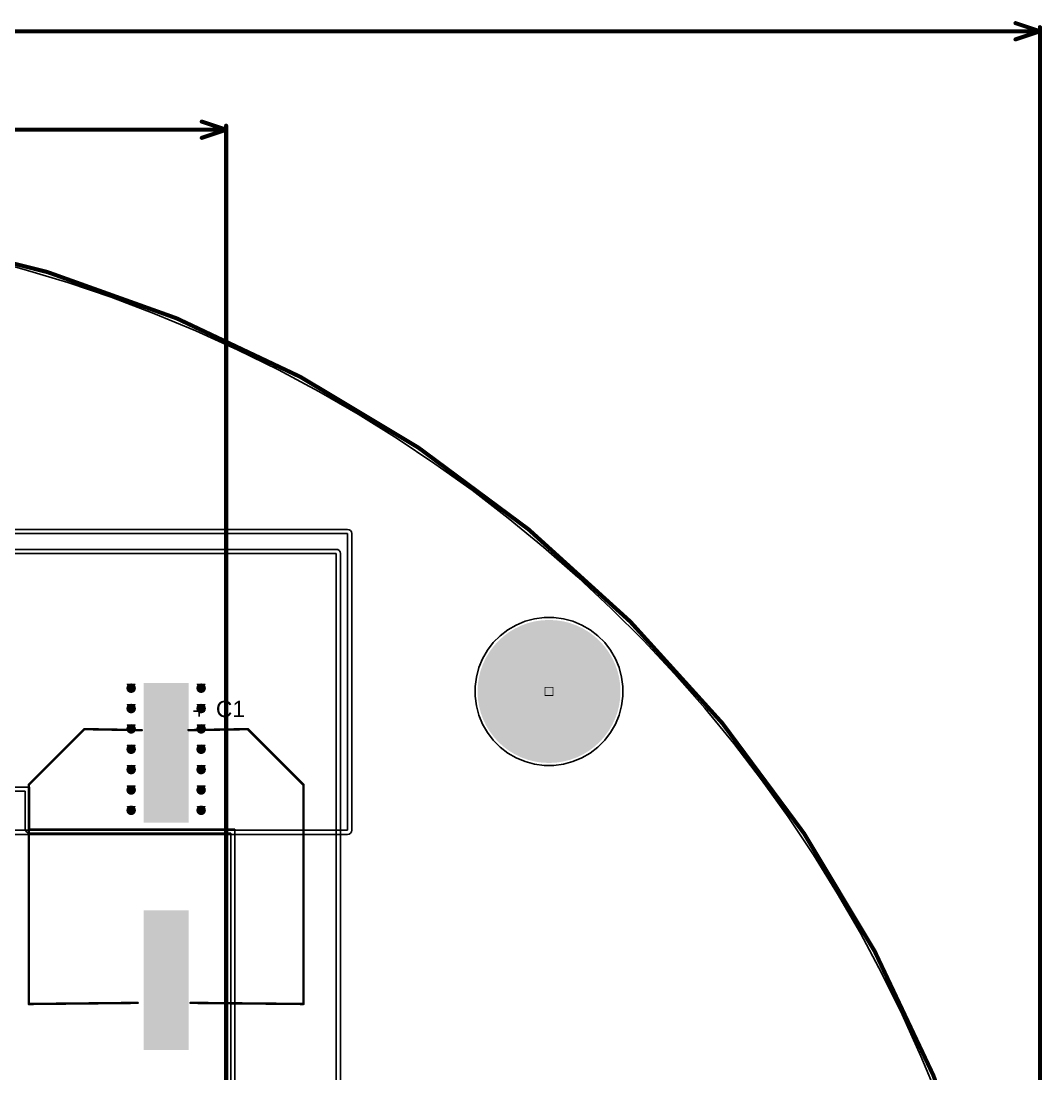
# Model space of a CAD drawing. Header units: inches. Extents: x -89 to 427, y -87 to 99.
# Drawn here: x 23.7 to 87.4, y 33.5 to 99.2 of the extents above; entities that cross this region are included whole.
import ezdxf

# ---------------------------------------------------------------- set-up
doc = ezdxf.new("R2010")
doc.units = ezdxf.units.IN
for name, color, linetype in [('Board_Outline', 56, 'Continuous'), ('Bottom Layer', 5, 'Continuous'), ('Bottom Solder', 6, 'Continuous'), ('Dimension', 6, 'Continuous'), ('Drill Drawing', 1, 'Continuous'), ('Multi-Layer', 9, 'Continuous'), ('Pad Holes', 156, 'Continuous'), ('Top Layer', 1, 'Continuous'), ('Top Overlay', 2, 'Continuous'), ('Top Paste', 8, 'Continuous'), ('Top Solder', 216, 'Continuous'), ('Via Holes', 16, 'Continuous')]:
    doc.layers.add(name, color=color, linetype=linetype)
doc.styles.add('Arial', font='', dxfattribs={"height": 0.2})
doc.styles.get('Arial').set_extended_font_data('Arial')

msp = doc.modelspace()

# ---------------------------------------------------------------- hatches: boundary and pattern name
at = {"layer": 'Bottom Layer'}
h = msp.add_hatch(color=5, dxfattribs=at)
edge = h.paths.add_edge_path()
edge.add_arc((56.667, 57.379), 4.36, 0, 360)
h = msp.add_hatch(color=5, dxfattribs=at)
edge = h.paths.add_edge_path()
edge.add_arc((30.582, 57.582), 0.3, 0, 360)
h = msp.add_hatch(color=5, dxfattribs=at)
edge = h.paths.add_edge_path()
edge.add_arc((34.95, 57.582), 0.3, 0, 360)
h = msp.add_hatch(color=5, dxfattribs=at)
edge = h.paths.add_edge_path()
edge.add_arc((30.582, 56.312), 0.3, 0, 360)
h = msp.add_hatch(color=5, dxfattribs=at)
edge = h.paths.add_edge_path()
edge.add_arc((34.95, 56.312), 0.3, 0, 360)
h = msp.add_hatch(color=5, dxfattribs=at)
edge = h.paths.add_edge_path()
edge.add_arc((30.582, 55.042), 0.3, 0, 360)
h = msp.add_hatch(color=5, dxfattribs=at)
edge = h.paths.add_edge_path()
edge.add_arc((34.95, 55.042), 0.3, 0, 360)
h = msp.add_hatch(color=5, dxfattribs=at)
edge = h.paths.add_edge_path()
edge.add_arc((30.582, 53.772), 0.3, 0, 360)
h = msp.add_hatch(color=5, dxfattribs=at)
edge = h.paths.add_edge_path()
edge.add_arc((34.95, 53.772), 0.3, 0, 360)
h = msp.add_hatch(color=5, dxfattribs=at)
edge = h.paths.add_edge_path()
edge.add_arc((30.582, 52.502), 0.3, 0, 360)
h = msp.add_hatch(color=5, dxfattribs=at)
edge = h.paths.add_edge_path()
edge.add_arc((34.95, 52.502), 0.3, 0, 360)
h = msp.add_hatch(color=5, dxfattribs=at)
edge = h.paths.add_edge_path()
edge.add_arc((30.582, 51.232), 0.3, 0, 360)
h = msp.add_hatch(color=5, dxfattribs=at)
edge = h.paths.add_edge_path()
edge.add_arc((34.95, 51.232), 0.3, 0, 360)
h = msp.add_hatch(color=5, dxfattribs=at)
edge = h.paths.add_edge_path()
edge.add_arc((30.582, 49.962), 0.3, 0, 360)
h = msp.add_hatch(color=5, dxfattribs=at)
edge = h.paths.add_edge_path()
edge.add_arc((34.95, 49.962), 0.3, 0, 360)
at = {"layer": 'Bottom Solder'}
h = msp.add_hatch(color=6, dxfattribs=at)
edge = h.paths.add_edge_path()
edge.add_arc((56.667, 57.379), 4.462, 0, 360)
at = {"layer": 'Multi-Layer'}
h = msp.add_hatch(color=9, dxfattribs=at)
edge = h.paths.add_edge_path()
edge.add_arc((56.667, 57.379), 4.36, 0, 360)
at = {"layer": 'Pad Holes'}
h = msp.add_hatch(color=7, dxfattribs=at)
edge = h.paths.add_edge_path()
edge.add_arc((56.667, 57.379), 2.5, 0, 360)
at = {"layer": 'Top Layer'}
h = msp.add_hatch(color=1, dxfattribs=at)
edge = h.paths.add_edge_path()
edge.add_arc((56.667, 57.379), 4.36, 0, 360)
h = msp.add_hatch(color=1, dxfattribs=at)
edge = h.paths.add_edge_path()
edge.add_arc((30.582, 57.582), 0.3, 0, 360)
h = msp.add_hatch(color=1, dxfattribs=at)
edge = h.paths.add_edge_path()
edge.add_arc((34.95, 57.582), 0.3, 0, 360)
for points in [[(34.066, 57.8), (34.066, 49.3), (31.466, 49.3), (31.466, 57.8)], [(34.066, 43.613), (34.066, 35.113), (31.466, 35.113), (31.466, 43.613)]]:
    msp.add_hatch(color=1, dxfattribs=at).paths.add_polyline_path(points)
h = msp.add_hatch(color=1, dxfattribs=at)
edge = h.paths.add_edge_path()
edge.add_arc((30.582, 56.312), 0.3, 0, 360)
h = msp.add_hatch(color=1, dxfattribs=at)
edge = h.paths.add_edge_path()
edge.add_arc((34.95, 56.312), 0.3, 0, 360)
h = msp.add_hatch(color=1, dxfattribs=at)
edge = h.paths.add_edge_path()
edge.add_arc((30.582, 55.042), 0.3, 0, 360)
h = msp.add_hatch(color=1, dxfattribs=at)
edge = h.paths.add_edge_path()
edge.add_arc((34.95, 55.042), 0.3, 0, 360)
h = msp.add_hatch(color=1, dxfattribs=at)
edge = h.paths.add_edge_path()
edge.add_arc((30.582, 53.772), 0.3, 0, 360)
h = msp.add_hatch(color=1, dxfattribs=at)
edge = h.paths.add_edge_path()
edge.add_arc((34.95, 53.772), 0.3, 0, 360)
h = msp.add_hatch(color=1, dxfattribs=at)
edge = h.paths.add_edge_path()
edge.add_arc((30.582, 52.502), 0.3, 0, 360)
h = msp.add_hatch(color=1, dxfattribs=at)
edge = h.paths.add_edge_path()
edge.add_arc((34.95, 52.502), 0.3, 0, 360)
h = msp.add_hatch(color=1, dxfattribs=at)
edge = h.paths.add_edge_path()
edge.add_arc((30.582, 51.232), 0.3, 0, 360)
h = msp.add_hatch(color=1, dxfattribs=at)
edge = h.paths.add_edge_path()
edge.add_arc((34.95, 51.232), 0.3, 0, 360)
h = msp.add_hatch(color=1, dxfattribs=at)
edge = h.paths.add_edge_path()
edge.add_arc((30.582, 49.962), 0.3, 0, 360)
h = msp.add_hatch(color=1, dxfattribs=at)
edge = h.paths.add_edge_path()
edge.add_arc((34.95, 49.962), 0.3, 0, 360)
at = {"layer": 'Top Paste'}
for points in [[(34.066, 57.8), (34.066, 49.3), (31.466, 49.3), (31.466, 57.8)], [(34.066, 43.613), (34.066, 35.113), (31.466, 35.113), (31.466, 43.613)]]:
    msp.add_hatch(color=8, dxfattribs=at).paths.add_polyline_path(points)
at = {"layer": 'Top Solder'}
h = msp.add_hatch(color=216, dxfattribs=at)
edge = h.paths.add_edge_path()
edge.add_arc((56.667, 57.379), 4.462, 0, 360)
for points in [[(34.168, 57.902), (34.168, 49.198), (31.364, 49.198), (31.364, 57.902)], [(34.168, 43.715), (34.168, 35.012), (31.364, 35.012), (31.364, 43.715)]]:
    msp.add_hatch(color=216, dxfattribs=at).paths.add_polyline_path(points)
at = {"layer": 'Via Holes'}
h = msp.add_hatch(color=7, dxfattribs=at)
edge = h.paths.add_edge_path()
edge.add_arc((30.582, 57.582), 0.15, 0, 360)
h = msp.add_hatch(color=7, dxfattribs=at)
edge = h.paths.add_edge_path()
edge.add_arc((34.95, 57.582), 0.15, 0, 360)
h = msp.add_hatch(color=7, dxfattribs=at)
edge = h.paths.add_edge_path()
edge.add_arc((30.582, 56.312), 0.15, 0, 360)
h = msp.add_hatch(color=7, dxfattribs=at)
edge = h.paths.add_edge_path()
edge.add_arc((34.95, 56.312), 0.15, 0, 360)
h = msp.add_hatch(color=7, dxfattribs=at)
edge = h.paths.add_edge_path()
edge.add_arc((30.582, 55.042), 0.15, 0, 360)
h = msp.add_hatch(color=7, dxfattribs=at)
edge = h.paths.add_edge_path()
edge.add_arc((34.95, 55.042), 0.15, 0, 360)
h = msp.add_hatch(color=7, dxfattribs=at)
edge = h.paths.add_edge_path()
edge.add_arc((30.582, 53.772), 0.15, 0, 360)
h = msp.add_hatch(color=7, dxfattribs=at)
edge = h.paths.add_edge_path()
edge.add_arc((34.95, 53.772), 0.15, 0, 360)
h = msp.add_hatch(color=7, dxfattribs=at)
edge = h.paths.add_edge_path()
edge.add_arc((30.582, 52.502), 0.15, 0, 360)
h = msp.add_hatch(color=7, dxfattribs=at)
edge = h.paths.add_edge_path()
edge.add_arc((34.95, 52.502), 0.15, 0, 360)
h = msp.add_hatch(color=7, dxfattribs=at)
edge = h.paths.add_edge_path()
edge.add_arc((30.582, 51.232), 0.15, 0, 360)
h = msp.add_hatch(color=7, dxfattribs=at)
edge = h.paths.add_edge_path()
edge.add_arc((34.95, 51.232), 0.15, 0, 360)
h = msp.add_hatch(color=7, dxfattribs=at)
edge = h.paths.add_edge_path()
edge.add_arc((30.582, 49.962), 0.15, 0, 360)
h = msp.add_hatch(color=7, dxfattribs=at)
edge = h.paths.add_edge_path()
edge.add_arc((34.95, 49.962), 0.15, 0, 360)

# ---------------------------------------------------------------- linework, layer by layer
at = {"layer": 'Board_Outline'}
for points in [[(87.312, 0, 0.254, 0.254, 1), (-87.312, 0, 0.254, 0.254, 1)], [(36.513, 0, 0.254, 0.254, 1), (-36.513, 0, 0.254, 0.254, 1)]]:
    msp.add_lwpolyline(points, format="xyseb", close=True, dxfattribs=at)
at = {"layer": 'Bottom Layer'}
for p, q in [((21.155, 84.456), (23.907, 83.719)), ((23.907, 83.719), (26.634, 82.892)), ((26.634, 82.892), (29.331, 81.976)), ((29.331, 81.976), (31.998, 80.972)), ((31.998, 80.972), (34.63, 79.882)), ((34.63, 79.882), (37.225, 78.706)), ((37.225, 78.706), (39.78, 77.446)), ((39.78, 77.446), (42.293, 76.103)), ((42.293, 76.103), (44.76, 74.678)), ((44.76, 74.678), (47.18, 73.174)), ((47.18, 73.174), (49.549, 71.591)), ((49.549, 71.591), (51.865, 69.931)), ((51.865, 69.931), (54.125, 68.197)), ((54.125, 68.197), (56.327, 66.39)), ((44.094, 67.493), (-41.377, 67.493)), ((-41.377, 67.234), (44.094, 67.234)), ((44.194, 67.473), (44.094, 67.493)), ((44.094, 67.234), (44.094, 48.717)), ((44.278, 67.417), (44.194, 67.473)), ((44.334, 67.333), (44.278, 67.417)), ((44.353, 67.234), (44.334, 67.333)), ((44.353, 48.717), (44.353, 67.234)), ((56.327, 66.39), (58.469, 64.511)), ((58.469, 64.511), (60.549, 62.563)), ((60.549, 62.563), (62.563, 60.549)), ((55.765, 61.914), (55.181, 61.757)), ((56.365, 61.993), (55.765, 61.914)), ((56.97, 61.993), (56.365, 61.993)), ((57.569, 61.914), (56.97, 61.993)), ((58.154, 61.757), (57.569, 61.914)), ((54.098, 61.223), (53.619, 60.855)), ((54.622, 61.526), (54.098, 61.223)), ((55.181, 61.757), (54.622, 61.526)), ((58.712, 61.526), (58.154, 61.757)), ((59.236, 61.223), (58.712, 61.526)), ((59.716, 60.855), (59.236, 61.223)), ((53.619, 60.855), (53.191, 60.427)), ((60.144, 60.427), (59.716, 60.855)), ((62.563, 60.549), (64.511, 58.469)), ((52.823, 59.948), (52.52, 59.424)), ((53.191, 60.427), (52.823, 59.948)), ((60.512, 59.948), (60.144, 60.427)), ((60.814, 59.424), (60.512, 59.948)), ((52.52, 59.424), (52.289, 58.865)), ((61.046, 58.865), (60.814, 59.424)), ((52.289, 58.865), (52.132, 58.281)), ((61.202, 58.281), (61.046, 58.865)), ((52.132, 58.281), (52.053, 57.681)), ((61.281, 57.681), (61.202, 58.281)), ((64.511, 58.469), (66.39, 56.327)), ((52.053, 57.681), (52.053, 57.076)), ((61.281, 57.076), (61.281, 57.681)), ((52.053, 57.076), (52.132, 56.477)), ((61.202, 56.477), (61.281, 57.076)), ((52.132, 56.477), (52.289, 55.892)), ((52.289, 55.892), (52.52, 55.334)), ((60.814, 55.334), (61.046, 55.892)), ((61.046, 55.892), (61.202, 56.477)), ((66.39, 56.327), (68.197, 54.125)), ((52.52, 55.334), (52.823, 54.81)), ((60.512, 54.81), (60.814, 55.334)), ((52.823, 54.81), (53.191, 54.33)), ((60.144, 54.33), (60.512, 54.81)), ((53.191, 54.33), (53.619, 53.902)), ((53.619, 53.902), (54.098, 53.534)), ((59.236, 53.534), (59.716, 53.902)), ((59.716, 53.902), (60.144, 54.33)), ((68.197, 54.125), (69.931, 51.865)), ((54.098, 53.534), (54.622, 53.232)), ((54.622, 53.232), (55.181, 53)), ((58.154, 53), (58.712, 53.232)), ((58.712, 53.232), (59.236, 53.534)), ((55.181, 53), (55.765, 52.844)), ((55.765, 52.844), (56.365, 52.765)), ((56.365, 52.765), (56.97, 52.765)), ((56.97, 52.765), (57.569, 52.844)), ((57.569, 52.844), (58.154, 53)), ((69.931, 51.865), (71.591, 49.549)), ((71.591, 49.549), (73.174, 47.18)), ((44.094, 48.717), (6.299, 48.717)), ((44.278, 48.534), (44.334, 48.618)), ((44.334, 48.618), (44.353, 48.717)), ((6.299, 48.458), (44.094, 48.458)), ((44.094, 48.458), (44.194, 48.478)), ((44.194, 48.478), (44.278, 48.534)), ((73.174, 47.18), (74.678, 44.76)), ((74.678, 44.76), (76.103, 42.293)), ((76.103, 42.293), (77.446, 39.78)), ((77.446, 39.78), (78.706, 37.225)), ((78.706, 37.225), (79.882, 34.63)), ((79.882, 34.63), (80.972, 31.998))]:
    msp.add_line(p, q, dxfattribs=at)
at = {"layer": 'Dimension'}
for points in [[(85.725, 99.085, 0.127, 0.127, 1), (85.852, 99.085, 0.127, 0.127, 1)], [(87.249, 98.831, 0.127, 0.127, 1), (87.376, 98.831, 0.127, 0.127, 1)], [(87.249, 98.577, 0.127, 0.127, 1), (87.376, 98.577, 0.127, 0.127, 1)], [(87.249, 98.577, 0.127, 0.127, 1), (87.376, 98.577, 0.127, 0.127, 1)], [(87.249, 98.577, 0.127, 0.127, 1), (87.376, 98.577, 0.127, 0.127, 1)], [(85.725, 98.069, 0.127, 0.127, 1), (85.852, 98.069, 0.127, 0.127, 1)], [(34.925, 92.939, 0.127, 0.127, 1), (35.052, 92.939, 0.127, 0.127, 1)], [(36.449, 92.685, 0.127, 0.127, 1), (36.576, 92.685, 0.127, 0.127, 1)], [(34.925, 91.923, 0.127, 0.127, 1), (35.052, 91.923, 0.127, 0.127, 1)], [(36.449, 92.431, 0.127, 0.127, 1), (36.576, 92.431, 0.127, 0.127, 1)], [(36.449, 92.431, 0.127, 0.127, 1), (36.576, 92.431, 0.127, 0.127, 1)], [(36.449, 92.431, 0.127, 0.127, 1), (36.576, 92.431, 0.127, 0.127, 1)]]:
    msp.add_lwpolyline(points, format="xyseb", close=True, dxfattribs=at)
for points in [[(85.788, 99.085, 0.254, 0.254, 0), (87.312, 98.577, 0.254, 0.254, 0)], [(6.729, 98.577, 0.254, 0.254, 0), (87.312, 98.577, 0.254, 0.254, 0)], [(85.788, 98.069, 0.254, 0.254, 0), (87.312, 98.577, 0.254, 0.254, 0)], [(87.312, 0.381, 0.254, 0.254, 0), (87.312, 98.831, 0.254, 0.254, 0)], [(34.988, 92.939, 0.254, 0.254, 0), (36.513, 92.431, 0.254, 0.254, 0)], [(36.513, 0.381, 0.254, 0.254, 0), (36.513, 92.685, 0.254, 0.254, 0)], [(6.729, 92.431, 0.254, 0.254, 0), (36.513, 92.431, 0.254, 0.254, 0)], [(34.988, 91.923, 0.254, 0.254, 0), (36.513, 92.431, 0.254, 0.254, 0)]]:
    msp.add_lwpolyline(points, format="xyseb", dxfattribs=at)
at = {"layer": 'Drill Drawing'}
for points in [[(30.328, 57.836, 0.0508, 0.0508, 0), (30.836, 57.836, 0.0508, 0.0508, 0)], [(30.328, 57.836, 0.0508, 0.0508, 0), (30.582, 57.328, 0.0508, 0.0508, 0)], [(30.582, 57.328, 0.0508, 0.0508, 0), (30.836, 57.836, 0.0508, 0.0508, 0)], [(34.696, 57.836, 0.0508, 0.0508, 0), (35.204, 57.836, 0.0508, 0.0508, 0)], [(34.696, 57.836, 0.0508, 0.0508, 0), (34.95, 57.328, 0.0508, 0.0508, 0)], [(34.95, 57.328, 0.0508, 0.0508, 0), (35.204, 57.836, 0.0508, 0.0508, 0)], [(56.413, 57.633, 0.0508, 0.0508, 0), (56.921, 57.633, 0.0508, 0.0508, 0)], [(56.413, 57.125, 0.0508, 0.0508, 0), (56.413, 57.633, 0.0508, 0.0508, 0)], [(56.921, 57.125, 0.0508, 0.0508, 0), (56.921, 57.633, 0.0508, 0.0508, 0)], [(30.328, 56.566, 0.0508, 0.0508, 0), (30.836, 56.566, 0.0508, 0.0508, 0)], [(30.328, 56.566, 0.0508, 0.0508, 0), (30.582, 56.058, 0.0508, 0.0508, 0)], [(30.582, 56.058, 0.0508, 0.0508, 0), (30.836, 56.566, 0.0508, 0.0508, 0)], [(34.696, 56.566, 0.0508, 0.0508, 0), (35.204, 56.566, 0.0508, 0.0508, 0)], [(34.696, 56.566, 0.0508, 0.0508, 0), (34.95, 56.058, 0.0508, 0.0508, 0)], [(34.95, 56.058, 0.0508, 0.0508, 0), (35.204, 56.566, 0.0508, 0.0508, 0)], [(56.413, 57.125, 0.0508, 0.0508, 0), (56.921, 57.125, 0.0508, 0.0508, 0)], [(30.328, 55.296, 0.0508, 0.0508, 0), (30.836, 55.296, 0.0508, 0.0508, 0)], [(30.328, 55.296, 0.0508, 0.0508, 0), (30.582, 54.788, 0.0508, 0.0508, 0)], [(30.582, 54.788, 0.0508, 0.0508, 0), (30.836, 55.296, 0.0508, 0.0508, 0)], [(34.696, 55.296, 0.0508, 0.0508, 0), (35.204, 55.296, 0.0508, 0.0508, 0)], [(34.696, 55.296, 0.0508, 0.0508, 0), (34.95, 54.788, 0.0508, 0.0508, 0)], [(34.95, 54.788, 0.0508, 0.0508, 0), (35.204, 55.296, 0.0508, 0.0508, 0)], [(30.328, 54.026, 0.0508, 0.0508, 0), (30.836, 54.026, 0.0508, 0.0508, 0)], [(30.328, 54.026, 0.0508, 0.0508, 0), (30.582, 53.518, 0.0508, 0.0508, 0)], [(30.582, 53.518, 0.0508, 0.0508, 0), (30.836, 54.026, 0.0508, 0.0508, 0)], [(34.696, 54.026, 0.0508, 0.0508, 0), (35.204, 54.026, 0.0508, 0.0508, 0)], [(34.696, 54.026, 0.0508, 0.0508, 0), (34.95, 53.518, 0.0508, 0.0508, 0)], [(34.95, 53.518, 0.0508, 0.0508, 0), (35.204, 54.026, 0.0508, 0.0508, 0)], [(30.328, 52.756, 0.0508, 0.0508, 0), (30.836, 52.756, 0.0508, 0.0508, 0)], [(30.328, 52.756, 0.0508, 0.0508, 0), (30.582, 52.248, 0.0508, 0.0508, 0)], [(30.582, 52.248, 0.0508, 0.0508, 0), (30.836, 52.756, 0.0508, 0.0508, 0)], [(34.696, 52.756, 0.0508, 0.0508, 0), (35.204, 52.756, 0.0508, 0.0508, 0)], [(34.696, 52.756, 0.0508, 0.0508, 0), (34.95, 52.248, 0.0508, 0.0508, 0)], [(34.95, 52.248, 0.0508, 0.0508, 0), (35.204, 52.756, 0.0508, 0.0508, 0)], [(30.328, 51.486, 0.0508, 0.0508, 0), (30.836, 51.486, 0.0508, 0.0508, 0)], [(30.328, 51.486, 0.0508, 0.0508, 0), (30.582, 50.978, 0.0508, 0.0508, 0)], [(30.582, 50.978, 0.0508, 0.0508, 0), (30.836, 51.486, 0.0508, 0.0508, 0)], [(34.696, 51.486, 0.0508, 0.0508, 0), (35.204, 51.486, 0.0508, 0.0508, 0)], [(34.696, 51.486, 0.0508, 0.0508, 0), (34.95, 50.978, 0.0508, 0.0508, 0)], [(34.95, 50.978, 0.0508, 0.0508, 0), (35.204, 51.486, 0.0508, 0.0508, 0)], [(30.328, 50.216, 0.0508, 0.0508, 0), (30.836, 50.216, 0.0508, 0.0508, 0)], [(30.328, 50.216, 0.0508, 0.0508, 0), (30.582, 49.708, 0.0508, 0.0508, 0)], [(30.582, 49.708, 0.0508, 0.0508, 0), (30.836, 50.216, 0.0508, 0.0508, 0)], [(34.696, 50.216, 0.0508, 0.0508, 0), (35.204, 50.216, 0.0508, 0.0508, 0)], [(34.696, 50.216, 0.0508, 0.0508, 0), (34.95, 49.708, 0.0508, 0.0508, 0)], [(34.95, 49.708, 0.0508, 0.0508, 0), (35.204, 50.216, 0.0508, 0.0508, 0)]]:
    msp.add_lwpolyline(points, format="xyseb", dxfattribs=at)
for points in [[(30.315, 57.836, 0.0254, 0.0254, 1), (30.34, 57.836, 0.0254, 0.0254, 1)], [(30.315, 57.836, 0.0254, 0.0254, 1), (30.34, 57.836, 0.0254, 0.0254, 1)], [(30.823, 57.836, 0.0254, 0.0254, 1), (30.848, 57.836, 0.0254, 0.0254, 1)], [(30.823, 57.836, 0.0254, 0.0254, 1), (30.848, 57.836, 0.0254, 0.0254, 1)], [(34.684, 57.836, 0.0254, 0.0254, 1), (34.709, 57.836, 0.0254, 0.0254, 1)], [(34.684, 57.836, 0.0254, 0.0254, 1), (34.709, 57.836, 0.0254, 0.0254, 1)], [(35.192, 57.836, 0.0254, 0.0254, 1), (35.217, 57.836, 0.0254, 0.0254, 1)], [(35.192, 57.836, 0.0254, 0.0254, 1), (35.217, 57.836, 0.0254, 0.0254, 1)], [(30.569, 57.328, 0.0254, 0.0254, 1), (30.594, 57.328, 0.0254, 0.0254, 1)], [(30.569, 57.328, 0.0254, 0.0254, 1), (30.594, 57.328, 0.0254, 0.0254, 1)], [(34.938, 57.328, 0.0254, 0.0254, 1), (34.963, 57.328, 0.0254, 0.0254, 1)], [(34.938, 57.328, 0.0254, 0.0254, 1), (34.963, 57.328, 0.0254, 0.0254, 1)], [(56.401, 57.633, 0.0254, 0.0254, 1), (56.426, 57.633, 0.0254, 0.0254, 1)], [(56.401, 57.633, 0.0254, 0.0254, 1), (56.426, 57.633, 0.0254, 0.0254, 1)], [(56.909, 57.633, 0.0254, 0.0254, 1), (56.934, 57.633, 0.0254, 0.0254, 1)], [(56.909, 57.633, 0.0254, 0.0254, 1), (56.934, 57.633, 0.0254, 0.0254, 1)], [(30.315, 56.566, 0.0254, 0.0254, 1), (30.34, 56.566, 0.0254, 0.0254, 1)], [(30.315, 56.566, 0.0254, 0.0254, 1), (30.34, 56.566, 0.0254, 0.0254, 1)], [(30.823, 56.566, 0.0254, 0.0254, 1), (30.848, 56.566, 0.0254, 0.0254, 1)], [(30.823, 56.566, 0.0254, 0.0254, 1), (30.848, 56.566, 0.0254, 0.0254, 1)], [(34.684, 56.566, 0.0254, 0.0254, 1), (34.709, 56.566, 0.0254, 0.0254, 1)], [(34.684, 56.566, 0.0254, 0.0254, 1), (34.709, 56.566, 0.0254, 0.0254, 1)], [(35.192, 56.566, 0.0254, 0.0254, 1), (35.217, 56.566, 0.0254, 0.0254, 1)], [(35.192, 56.566, 0.0254, 0.0254, 1), (35.217, 56.566, 0.0254, 0.0254, 1)], [(56.401, 57.125, 0.0254, 0.0254, 1), (56.426, 57.125, 0.0254, 0.0254, 1)], [(56.401, 57.125, 0.0254, 0.0254, 1), (56.426, 57.125, 0.0254, 0.0254, 1)], [(56.909, 57.125, 0.0254, 0.0254, 1), (56.934, 57.125, 0.0254, 0.0254, 1)], [(56.909, 57.125, 0.0254, 0.0254, 1), (56.934, 57.125, 0.0254, 0.0254, 1)], [(30.569, 56.058, 0.0254, 0.0254, 1), (30.594, 56.058, 0.0254, 0.0254, 1)], [(30.569, 56.058, 0.0254, 0.0254, 1), (30.594, 56.058, 0.0254, 0.0254, 1)], [(34.938, 56.058, 0.0254, 0.0254, 1), (34.963, 56.058, 0.0254, 0.0254, 1)], [(34.938, 56.058, 0.0254, 0.0254, 1), (34.963, 56.058, 0.0254, 0.0254, 1)], [(30.315, 55.296, 0.0254, 0.0254, 1), (30.34, 55.296, 0.0254, 0.0254, 1)], [(30.315, 55.296, 0.0254, 0.0254, 1), (30.34, 55.296, 0.0254, 0.0254, 1)], [(30.823, 55.296, 0.0254, 0.0254, 1), (30.848, 55.296, 0.0254, 0.0254, 1)], [(30.823, 55.296, 0.0254, 0.0254, 1), (30.848, 55.296, 0.0254, 0.0254, 1)], [(34.684, 55.296, 0.0254, 0.0254, 1), (34.709, 55.296, 0.0254, 0.0254, 1)], [(34.684, 55.296, 0.0254, 0.0254, 1), (34.709, 55.296, 0.0254, 0.0254, 1)], [(35.192, 55.296, 0.0254, 0.0254, 1), (35.217, 55.296, 0.0254, 0.0254, 1)], [(35.192, 55.296, 0.0254, 0.0254, 1), (35.217, 55.296, 0.0254, 0.0254, 1)], [(30.569, 54.788, 0.0254, 0.0254, 1), (30.594, 54.788, 0.0254, 0.0254, 1)], [(30.569, 54.788, 0.0254, 0.0254, 1), (30.594, 54.788, 0.0254, 0.0254, 1)], [(34.938, 54.788, 0.0254, 0.0254, 1), (34.963, 54.788, 0.0254, 0.0254, 1)], [(34.938, 54.788, 0.0254, 0.0254, 1), (34.963, 54.788, 0.0254, 0.0254, 1)], [(30.315, 54.026, 0.0254, 0.0254, 1), (30.34, 54.026, 0.0254, 0.0254, 1)], [(30.315, 54.026, 0.0254, 0.0254, 1), (30.34, 54.026, 0.0254, 0.0254, 1)], [(30.823, 54.026, 0.0254, 0.0254, 1), (30.848, 54.026, 0.0254, 0.0254, 1)], [(30.823, 54.026, 0.0254, 0.0254, 1), (30.848, 54.026, 0.0254, 0.0254, 1)], [(34.684, 54.026, 0.0254, 0.0254, 1), (34.709, 54.026, 0.0254, 0.0254, 1)], [(34.684, 54.026, 0.0254, 0.0254, 1), (34.709, 54.026, 0.0254, 0.0254, 1)], [(35.192, 54.026, 0.0254, 0.0254, 1), (35.217, 54.026, 0.0254, 0.0254, 1)], [(35.192, 54.026, 0.0254, 0.0254, 1), (35.217, 54.026, 0.0254, 0.0254, 1)], [(30.569, 53.518, 0.0254, 0.0254, 1), (30.594, 53.518, 0.0254, 0.0254, 1)], [(30.569, 53.518, 0.0254, 0.0254, 1), (30.594, 53.518, 0.0254, 0.0254, 1)], [(34.938, 53.518, 0.0254, 0.0254, 1), (34.963, 53.518, 0.0254, 0.0254, 1)], [(34.938, 53.518, 0.0254, 0.0254, 1), (34.963, 53.518, 0.0254, 0.0254, 1)], [(30.315, 52.756, 0.0254, 0.0254, 1), (30.34, 52.756, 0.0254, 0.0254, 1)], [(30.315, 52.756, 0.0254, 0.0254, 1), (30.34, 52.756, 0.0254, 0.0254, 1)], [(30.823, 52.756, 0.0254, 0.0254, 1), (30.848, 52.756, 0.0254, 0.0254, 1)], [(30.823, 52.756, 0.0254, 0.0254, 1), (30.848, 52.756, 0.0254, 0.0254, 1)], [(34.684, 52.756, 0.0254, 0.0254, 1), (34.709, 52.756, 0.0254, 0.0254, 1)], [(34.684, 52.756, 0.0254, 0.0254, 1), (34.709, 52.756, 0.0254, 0.0254, 1)], [(35.192, 52.756, 0.0254, 0.0254, 1), (35.217, 52.756, 0.0254, 0.0254, 1)], [(35.192, 52.756, 0.0254, 0.0254, 1), (35.217, 52.756, 0.0254, 0.0254, 1)], [(30.569, 52.248, 0.0254, 0.0254, 1), (30.594, 52.248, 0.0254, 0.0254, 1)], [(30.569, 52.248, 0.0254, 0.0254, 1), (30.594, 52.248, 0.0254, 0.0254, 1)], [(34.938, 52.248, 0.0254, 0.0254, 1), (34.963, 52.248, 0.0254, 0.0254, 1)], [(34.938, 52.248, 0.0254, 0.0254, 1), (34.963, 52.248, 0.0254, 0.0254, 1)], [(30.315, 51.486, 0.0254, 0.0254, 1), (30.34, 51.486, 0.0254, 0.0254, 1)], [(30.315, 51.486, 0.0254, 0.0254, 1), (30.34, 51.486, 0.0254, 0.0254, 1)], [(30.823, 51.486, 0.0254, 0.0254, 1), (30.848, 51.486, 0.0254, 0.0254, 1)], [(30.823, 51.486, 0.0254, 0.0254, 1), (30.848, 51.486, 0.0254, 0.0254, 1)], [(34.684, 51.486, 0.0254, 0.0254, 1), (34.709, 51.486, 0.0254, 0.0254, 1)], [(34.684, 51.486, 0.0254, 0.0254, 1), (34.709, 51.486, 0.0254, 0.0254, 1)], [(35.192, 51.486, 0.0254, 0.0254, 1), (35.217, 51.486, 0.0254, 0.0254, 1)], [(35.192, 51.486, 0.0254, 0.0254, 1), (35.217, 51.486, 0.0254, 0.0254, 1)], [(30.569, 50.978, 0.0254, 0.0254, 1), (30.594, 50.978, 0.0254, 0.0254, 1)], [(30.569, 50.978, 0.0254, 0.0254, 1), (30.594, 50.978, 0.0254, 0.0254, 1)], [(34.938, 50.978, 0.0254, 0.0254, 1), (34.963, 50.978, 0.0254, 0.0254, 1)], [(34.938, 50.978, 0.0254, 0.0254, 1), (34.963, 50.978, 0.0254, 0.0254, 1)], [(30.315, 50.216, 0.0254, 0.0254, 1), (30.34, 50.216, 0.0254, 0.0254, 1)], [(30.315, 50.216, 0.0254, 0.0254, 1), (30.34, 50.216, 0.0254, 0.0254, 1)], [(30.823, 50.216, 0.0254, 0.0254, 1), (30.848, 50.216, 0.0254, 0.0254, 1)], [(30.823, 50.216, 0.0254, 0.0254, 1), (30.848, 50.216, 0.0254, 0.0254, 1)], [(34.684, 50.216, 0.0254, 0.0254, 1), (34.709, 50.216, 0.0254, 0.0254, 1)], [(34.684, 50.216, 0.0254, 0.0254, 1), (34.709, 50.216, 0.0254, 0.0254, 1)], [(35.192, 50.216, 0.0254, 0.0254, 1), (35.217, 50.216, 0.0254, 0.0254, 1)], [(35.192, 50.216, 0.0254, 0.0254, 1), (35.217, 50.216, 0.0254, 0.0254, 1)], [(30.569, 49.708, 0.0254, 0.0254, 1), (30.594, 49.708, 0.0254, 0.0254, 1)], [(30.569, 49.708, 0.0254, 0.0254, 1), (30.594, 49.708, 0.0254, 0.0254, 1)], [(34.938, 49.708, 0.0254, 0.0254, 1), (34.963, 49.708, 0.0254, 0.0254, 1)], [(34.938, 49.708, 0.0254, 0.0254, 1), (34.963, 49.708, 0.0254, 0.0254, 1)]]:
    msp.add_lwpolyline(points, format="xyseb", close=True, dxfattribs=at)
at = {"layer": 'Top Layer'}
for p, q in [((21.155, 84.456), (23.907, 83.719)), ((23.907, 83.719), (26.634, 82.892)), ((26.634, 82.892), (29.331, 81.976)), ((29.331, 81.976), (31.998, 80.972)), ((31.998, 80.972), (34.63, 79.882)), ((34.63, 79.882), (37.225, 78.706)), ((37.225, 78.706), (39.78, 77.446)), ((39.78, 77.446), (42.293, 76.103)), ((42.293, 76.103), (44.76, 74.678)), ((44.76, 74.678), (47.18, 73.174)), ((47.18, 73.174), (49.549, 71.591)), ((49.549, 71.591), (51.865, 69.931)), ((51.865, 69.931), (54.125, 68.197)), ((54.125, 68.197), (56.327, 66.39)), ((56.327, 66.39), (58.469, 64.511)), ((43.383, 66.248), (-41.275, 66.248)), ((-41.275, 65.989), (43.383, 65.989)), ((43.482, 66.228), (43.383, 66.248)), ((43.383, 65.989), (43.383, 48.489)), ((43.566, 66.172), (43.482, 66.228)), ((43.622, 66.088), (43.566, 66.172)), ((43.642, 65.989), (43.622, 66.088)), ((43.642, 48.489), (43.642, 65.989)), ((58.469, 64.511), (60.549, 62.563)), ((60.549, 62.563), (62.563, 60.549)), ((55.765, 61.914), (55.181, 61.757)), ((56.365, 61.993), (55.765, 61.914)), ((56.97, 61.993), (56.365, 61.993)), ((57.569, 61.914), (56.97, 61.993)), ((58.154, 61.757), (57.569, 61.914)), ((54.098, 61.223), (53.619, 60.855)), ((54.622, 61.526), (54.098, 61.223)), ((55.181, 61.757), (54.622, 61.526)), ((58.712, 61.526), (58.154, 61.757)), ((59.236, 61.223), (58.712, 61.526)), ((59.716, 60.855), (59.236, 61.223)), ((53.619, 60.855), (53.191, 60.427)), ((60.144, 60.427), (59.716, 60.855)), ((62.563, 60.549), (64.511, 58.469)), ((52.823, 59.948), (52.52, 59.424)), ((53.191, 60.427), (52.823, 59.948)), ((60.512, 59.948), (60.144, 60.427)), ((60.814, 59.424), (60.512, 59.948)), ((52.52, 59.424), (52.289, 58.865)), ((61.046, 58.865), (60.814, 59.424)), ((52.289, 58.865), (52.132, 58.281)), ((61.202, 58.281), (61.046, 58.865)), ((52.132, 58.281), (52.053, 57.681)), ((61.281, 57.681), (61.202, 58.281)), ((64.511, 58.469), (66.39, 56.327)), ((52.053, 57.681), (52.053, 57.076)), ((61.281, 57.076), (61.281, 57.681)), ((52.053, 57.076), (52.132, 56.477)), ((61.202, 56.477), (61.281, 57.076)), ((52.132, 56.477), (52.289, 55.892)), ((52.289, 55.892), (52.52, 55.334)), ((60.814, 55.334), (61.046, 55.892)), ((61.046, 55.892), (61.202, 56.477)), ((66.39, 56.327), (68.197, 54.125)), ((52.52, 55.334), (52.823, 54.81)), ((60.512, 54.81), (60.814, 55.334)), ((52.823, 54.81), (53.191, 54.33)), ((60.144, 54.33), (60.512, 54.81)), ((53.191, 54.33), (53.619, 53.902)), ((53.619, 53.902), (54.098, 53.534)), ((59.236, 53.534), (59.716, 53.902)), ((59.716, 53.902), (60.144, 54.33)), ((68.197, 54.125), (69.931, 51.865)), ((54.098, 53.534), (54.622, 53.232)), ((54.622, 53.232), (55.181, 53)), ((58.154, 53), (58.712, 53.232)), ((58.712, 53.232), (59.236, 53.534)), ((55.181, 53), (55.765, 52.844)), ((55.765, 52.844), (56.365, 52.765)), ((56.365, 52.765), (56.97, 52.765)), ((56.97, 52.765), (57.569, 52.844)), ((57.569, 52.844), (58.154, 53)), ((24.232, 51.41), (3.556, 51.41)), ((24.232, 48.793), (24.232, 51.41)), ((69.931, 51.865), (71.591, 49.549)), ((3.556, 51.151), (23.973, 51.151)), ((23.973, 51.151), (23.973, 48.793)), ((71.591, 49.549), (73.174, 47.18)), ((23.973, 48.793), (23.992, 48.694)), ((23.992, 48.694), (24.048, 48.61)), ((37.059, 48.793), (24.232, 48.793)), ((37.059, -54.966), (37.059, 48.793)), ((24.048, 48.61), (24.132, 48.554)), ((24.132, 48.554), (24.232, 48.534)), ((24.232, 48.534), (36.8, 48.534)), ((36.8, 48.534), (36.8, 2.816)), ((43.383, 48.489), (43.383, -58.852)), ((43.642, -58.852), (43.642, 48.489)), ((73.174, 47.18), (74.678, 44.76)), ((74.678, 44.76), (76.103, 42.293)), ((76.103, 42.293), (77.446, 39.78)), ((77.446, 39.78), (78.706, 37.225)), ((78.706, 37.225), (79.882, 34.63)), ((79.882, 34.63), (80.972, 31.998))]:
    msp.add_line(p, q, dxfattribs=at)
at = {"layer": 'Top Overlay'}
for points in [[(24.19, 51.553, 0.152, 0.152, 0), (27.666, 55.029, 0.152, 0.152, 0)], [(27.666, 55.029, 0.152, 0.152, 0), (31.242, 54.965, 0.152, 0.152, 0)], [(34.163, 54.965, 0.152, 0.152, 0), (37.866, 55.028, 0.152, 0.152, 0)], [(37.866, 55.028, 0.152, 0.152, 0), (41.341, 51.553, 0.152, 0.152, 0)], [(24.19, 37.877, 0.152, 0.152, 0), (24.19, 51.553, 0.152, 0.152, 0)], [(41.341, 37.878, 0.152, 0.152, 0), (41.341, 51.553, 0.152, 0.152, 0)], [(24.19, 37.877, 0.152, 0.152, 0), (30.988, 37.947, 0.152, 0.152, 0)], [(34.29, 37.947, 0.152, 0.152, 0), (41.341, 37.878, 0.152, 0.152, 0)]]:
    msp.add_lwpolyline(points, format="xyseb", dxfattribs=at)
for points in [[(27.628, 55.029, 0.0762, 0.0762, 1), (27.704, 55.029, 0.0762, 0.0762, 1)], [(27.628, 55.029, 0.0762, 0.0762, 1), (27.704, 55.029, 0.0762, 0.0762, 1)], [(31.204, 54.965, 0.0762, 0.0762, 1), (31.28, 54.965, 0.0762, 0.0762, 1)], [(34.125, 54.965, 0.0762, 0.0762, 1), (34.201, 54.965, 0.0762, 0.0762, 1)], [(37.828, 55.028, 0.0762, 0.0762, 1), (37.904, 55.028, 0.0762, 0.0762, 1)], [(37.828, 55.028, 0.0762, 0.0762, 1), (37.904, 55.028, 0.0762, 0.0762, 1)], [(24.152, 51.553, 0.0762, 0.0762, 1), (24.228, 51.553, 0.0762, 0.0762, 1)], [(24.152, 51.553, 0.0762, 0.0762, 1), (24.228, 51.553, 0.0762, 0.0762, 1)], [(41.303, 51.553, 0.0762, 0.0762, 1), (41.379, 51.553, 0.0762, 0.0762, 1)], [(41.303, 51.553, 0.0762, 0.0762, 1), (41.379, 51.553, 0.0762, 0.0762, 1)], [(24.152, 37.877, 0.0762, 0.0762, 1), (24.228, 37.877, 0.0762, 0.0762, 1)], [(24.152, 37.877, 0.0762, 0.0762, 1), (24.228, 37.877, 0.0762, 0.0762, 1)], [(30.95, 37.947, 0.0762, 0.0762, 1), (31.026, 37.947, 0.0762, 0.0762, 1)], [(34.252, 37.947, 0.0762, 0.0762, 1), (34.328, 37.947, 0.0762, 0.0762, 1)], [(41.303, 37.878, 0.0762, 0.0762, 1), (41.379, 37.878, 0.0762, 0.0762, 1)], [(41.303, 37.878, 0.0762, 0.0762, 1), (41.379, 37.878, 0.0762, 0.0762, 1)]]:
    msp.add_lwpolyline(points, format="xyseb", close=True, dxfattribs=at)

# ---------------------------------------------------------------- texts
at = {"layer": 'Top Overlay', "style": 'Arial'}
msp.add_text('C1', height=1.016, dxfattribs=at).set_placement((35.873, 55.779))
msp.add_text('+', height=1.016, rotation=270, dxfattribs=at).set_placement((34.337, 56.561))

doc.saveas('drawing.dxf')
